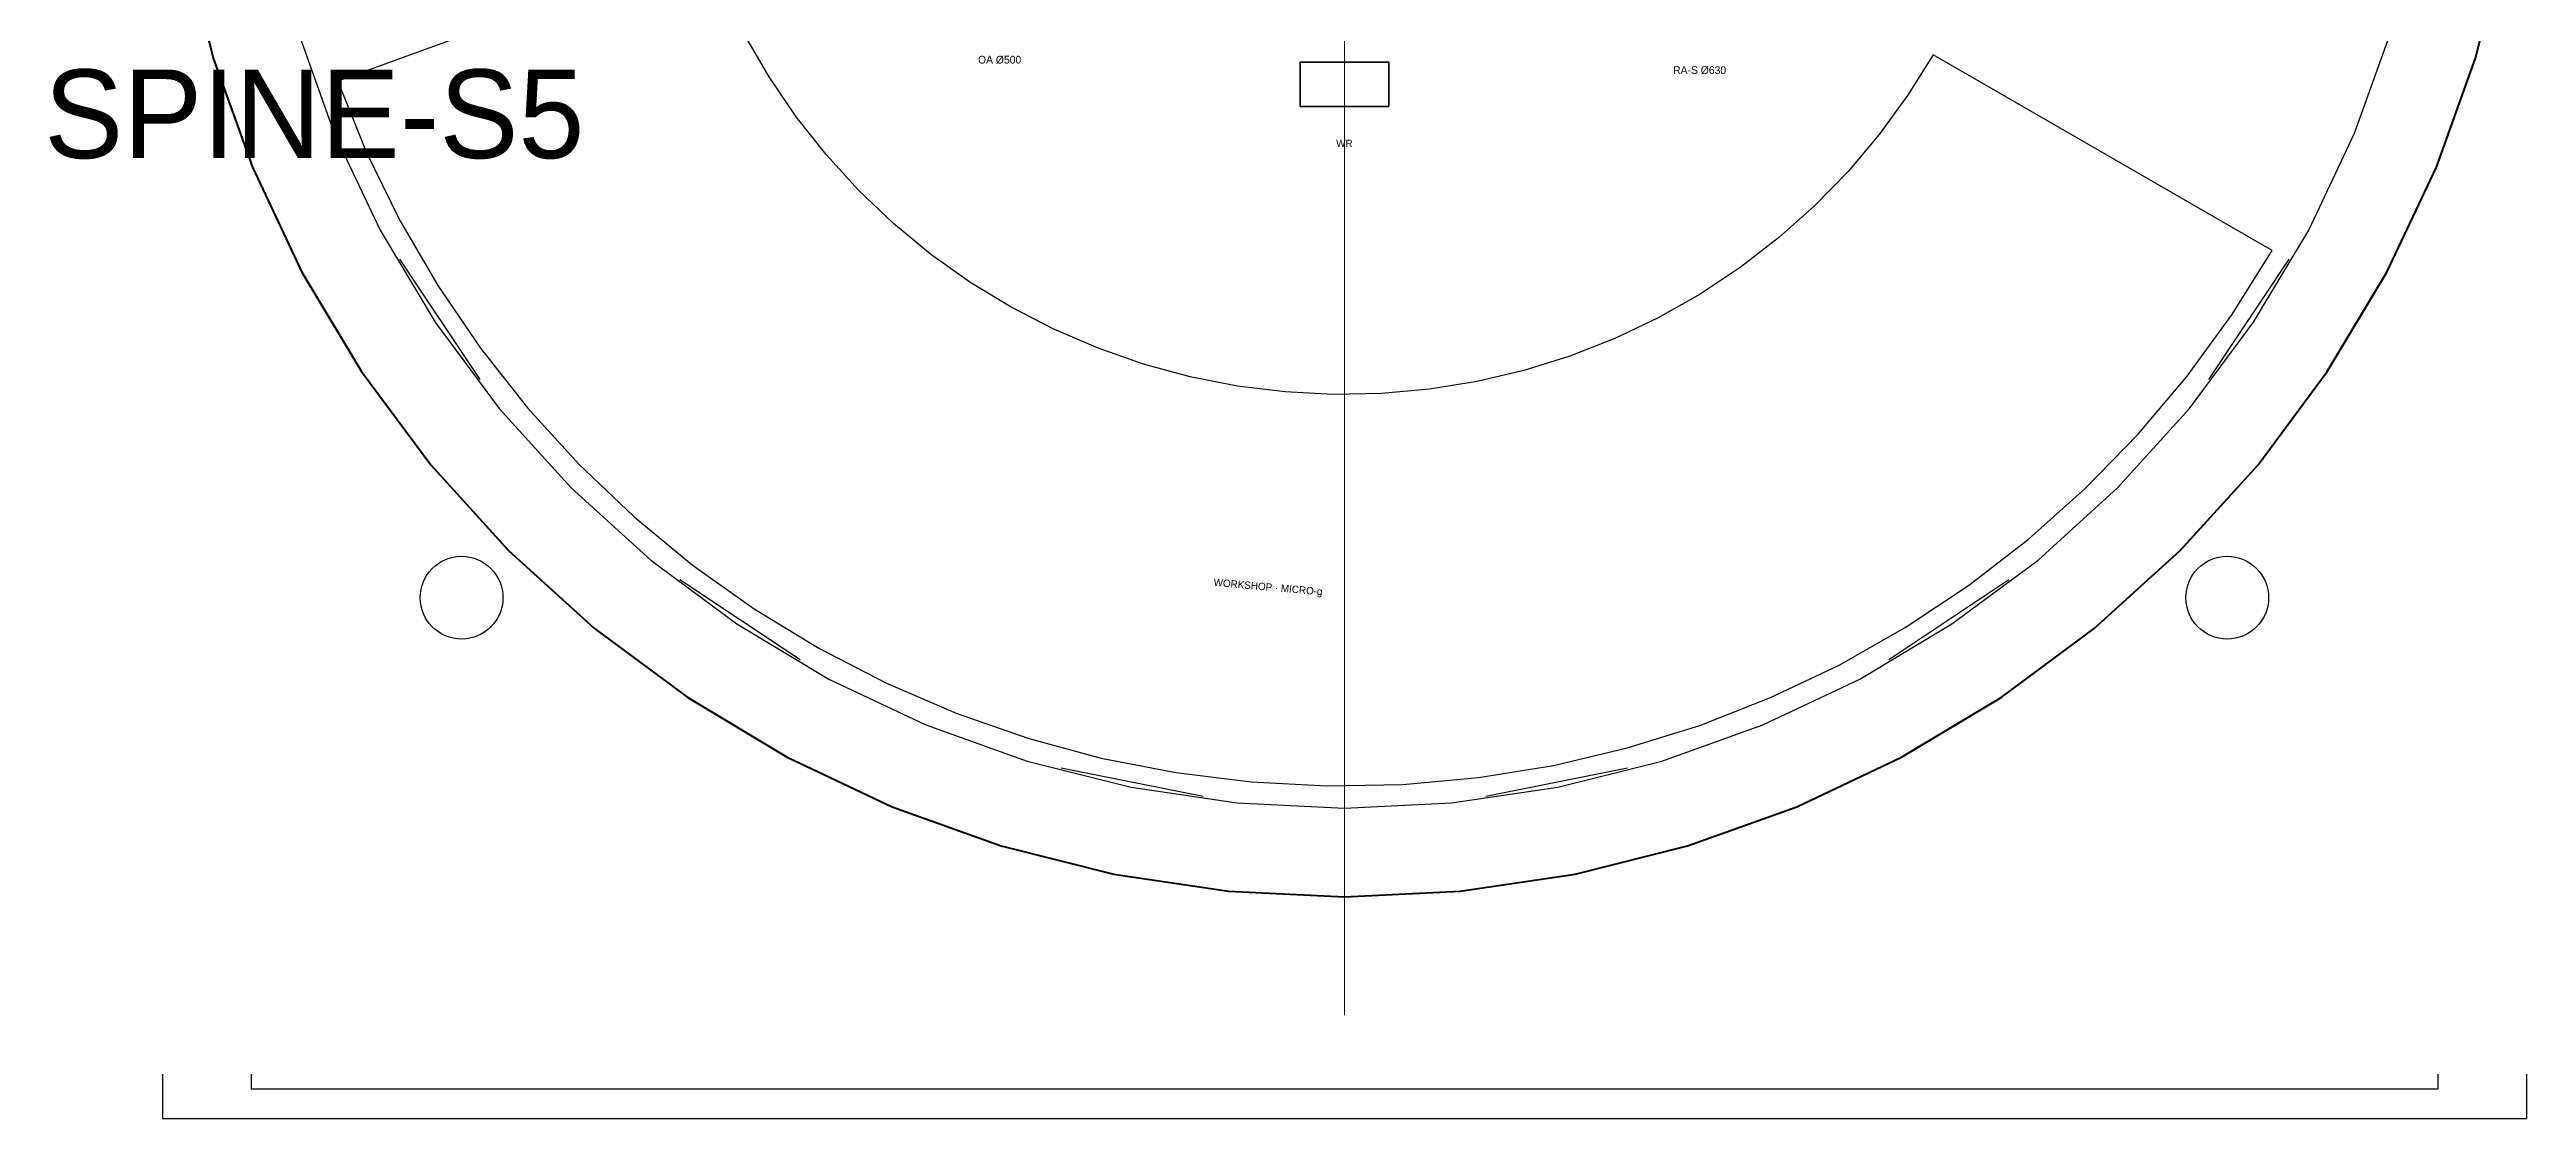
# Model space of a CAD drawing. Header units: millimetres. Extents: x 0 to 221000, y -9500 to 9035.
# Drawn here: x 180836 to 197600, y -9500 to -2265 of the extents above; entities that cross this region are included whole.
import ezdxf
from ezdxf.enums import TextEntityAlignment as Align

# ---------------------------------------------------------------- set-up
doc = ezdxf.new("R2010")
doc.units = ezdxf.units.MM
doc.linetypes.add('CENTER', pattern=[5.08, 3.175, -0.635, 0.635, -0.635])
for name, color, linetype, lineweight in [('A-ANNO-DIMS', 2, 'CONTINUOUS', 18), ('A-ANNO-NOTE', 7, 'CONTINUOUS', 18), ('A-ANNO-TEXT', 7, 'CONTINUOUS', 25), ('A-EQPM', 30, 'CONTINUOUS', 25), ('A-GLAZ', 5, 'CONTINUOUS', 25), ('A-GRID', 9, 'CENTER', 18), ('A-POCHE', 7, 'CONTINUOUS', 50), ('A-WALL-SHFT', 7, 'CONTINUOUS', 35), ('M-ANNO-TEXT', 7, 'CONTINUOUS', 25)]:
    doc.layers.add(name, color=color, linetype=linetype, lineweight=lineweight)
doc.layers.add('A-VOID', color=7, linetype='CONTINUOUS')
doc.styles.add('OpenSansCondensed-Light', font='OpenSansCondensed-Light.ttf')
doc.dimstyles.new('EZDXF', dxfattribs={"dimtxt": 0.25, "dimasz": 0.175, "dimexe": 0.375, "dimexo": 0.125, "dimgap": 0.1, "dimtad": 1, "dimlfac": 100, "dimzin": 12, "dimdsep": 46, "dimtxsty": 'OpenSansCondensed-Light', "dimblk": 'ARCHTICK', "dimcen": 2.5, "dimazin": 3, "dimtfac": 0.5, "dimtmove": 2, "dimatfit": 3})

# ---------------------------------------------------------------- blocks, each defined once
blk = doc.blocks.new('_ARCHTICK')
at = {"color": 0, "linetype": 'BYBLOCK', "const_width": 0.15}
blk.add_lwpolyline([(-0.5, -0.5), (0.5, 0.5)], dxfattribs=at)

msp = doc.modelspace()

# ---------------------------------------------------------------- linework, layer by layer
at = {"layer": 'A-EQPM'}
msp.add_lwpolyline([(185277.41394, -1573.29266), (182787.2285, -2479.64604), (182980.01606, -2956.0637), (183206.07083, -3417.62634), (183464.25684, -3862.01448), (183753.27662, -4286.99495), (184071.67777, -4690.43211), (184417.86024, -5070.29857), (184790.08438, -5424.6854), (185186.47964, -5751.81172), (185605.05404, -6050.03362), (186043.70413, -6317.85246), (186500.22557, -6553.92238), (186972.32422, -6757.05705), (187457.62766, -6926.23568), (187953.69709, -7060.6081), (188458.03965, -7159.49904), (188968.12087, -7222.41156), (189481.37745, -7249.0295), (189995.23014, -7239.2191), (190507.09669, -7193.02965), (191014.40483, -7110.69328), (191514.60521, -6992.62375), (192005.18418, -6839.41438), (192483.67644, -6651.8351), (192947.67745, -6430.82854), (193394.85546, -6177.50532), (193822.9633, -5893.13846), (194229.8496, -5579.15698), (194613.46965, -5237.13872), (194971.89566, -4868.80242), (195303.32643, -4475.99907), (195606.09644, -4060.7026), (195878.68418, -3625), (193583.71686, -2300), (193410.76464, -2576.44579), (193218.66229, -2839.94424), (193008.37518, -3089.17119), (192780.96006, -3322.87423), (192537.55975, -3539.87891), (192279.39741, -3739.09475), (192007.77036, -3919.52062), (191724.04362, -4080.24983), (191429.64298, -4220.47468), (191126.04789, -4339.4905), (190814.784, -4436.69921), (190497.41548, -4511.61229), (190175.53721, -4563.8533), (189850.76671, -4593.1597), (189524.73603, -4599.38423), (189199.08358, -4582.49561), (188875.44585, -4542.5787), (188555.44919, -4479.8341), (188240.70169, -4394.57712), (187932.78502, -4287.2362), (187633.24657, -4158.35075), (187343.59159, -4008.56846), (187065.27567, -3838.64202), (186799.69743, -3649.42537), (186548.19147, -3441.86936), (186312.02167, -3217.01702), (186092.37486, -2975.9983), (185890.35482, -2720.02438), (185706.97675, -2450.3816), (185543.16218, -2168.42499)], dxfattribs=at)
for centre in [(183624.9477, -5975.0523), (195575.0523, -5975.0523)]:
    msp.add_circle(centre, 280, dxfattribs=at)
at = {"layer": 'A-GLAZ'}
for p, q in [((183205.51482, -3684.42116), (183748.97516, -4497.76704)), ((195451.02484, -4497.76704), (195994.48518, -3684.42116)), ((185102.23296, -5851.02484), (185915.57884, -6394.48518)), ((193284.42116, -6394.48518), (194097.76704, -5851.02484)), ((187683.69536, -7126.86302), (188643.10223, -7317.70091)), ((190556.89777, -7317.70091), (191516.30464, -7126.86302))]:
    msp.add_line(p, q, dxfattribs=at)
at = {"layer": 'A-GRID'}
msp.add_line((189600, 0), (189600, -8800), dxfattribs=at)
at = {"layer": 'A-POCHE'}
msp.add_lwpolyline([(181753.71776, -1560.72258), (181944.47731, -2322.27742), (182208.96374, -3061.46746), (182544.62989, -3771.17389), (182948.2431, -4444.56186), (183415.91637, -5075.14627), (183943.14575, -5656.85425), (184524.85373, -6184.08363), (185155.43814, -6651.7569), (185828.82611, -7055.37011), (186538.53254, -7391.03626), (187277.72258, -7655.52269), (188039.27742, -7846.28224), (188815.86288, -7961.47781), (189600, -8000), (190384.13712, -7961.47781), (191160.72258, -7846.28224), (191922.27742, -7655.52269), (192661.46746, -7391.03626), (193371.17389, -7055.37011), (194044.56186, -6651.7569), (194675.14627, -6184.08363), (195256.85425, -5656.85425), (195784.08363, -5075.14627), (196251.7569, -4444.56186), (196655.37011, -3771.17389), (196991.03626, -3061.46746), (197255.52269, -2322.27742), (197446.28224, -1560.72258)], dxfattribs=at)
at = {"layer": 'A-VOID'}
msp.add_lwpolyline([(182518.64152, -2148.10661), (182763.29146, -2831.8574), (183073.78264, -3488.33585), (183447.12487, -4111.21972), (183879.72265, -4694.5103), (184367.40982, -5232.59018), (184905.4897, -5720.27735), (185488.78028, -6152.87513), (186111.66415, -6526.21736), (186768.1426, -6836.70854), (187451.89339, -7081.35848), (188156.33162, -7257.81107), (188874.67316, -7364.36698), (189600, -7400), (190325.32684, -7364.36698), (191043.66838, -7257.81107), (191748.10661, -7081.35848), (192431.8574, -6836.70854), (193088.33585, -6526.21736), (193711.21972, -6152.87513), (194294.5103, -5720.27735), (194832.59018, -5232.59018), (195320.27735, -4694.5103), (195752.87513, -4111.21972), (196126.21736, -3488.33585), (196436.70854, -2831.8574), (196681.35848, -2148.10661)], dxfattribs=at)
at = {"layer": 'A-WALL-SHFT'}
msp.add_lwpolyline([(189300, -2650), (189900, -2650), (189900, -2350), (189300, -2350)], close=True, dxfattribs=at)

# ---------------------------------------------------------------- texts
at = {"layer": 'A-ANNO-NOTE'}
msp.add_text('WR', height=50, dxfattribs=at).set_placement((189600, -2900), align=Align.MIDDLE_CENTER)
msp.add_text('WORKSHOP · MICRO-g', height=50, rotation=-5, dxfattribs=at).set_placement((189083.60222, -5902.45359), align=Align.MIDDLE_CENTER)
at = {"layer": 'A-ANNO-TEXT'}
msp.add_text('SPINE-S5', height=600, dxfattribs=at).set_placement((180800, -3000))
at = {"layer": 'M-ANNO-TEXT'}
for s, p in [('OA Ø500', (187266.54762, -2333.45238)), ('RA-S Ø630', (192004.16306, -2404.16306))]:
    msp.add_text(s, height=52.5, dxfattribs=at).set_placement(p, align=Align.MIDDLE_CENTER)

# ---------------------------------------------------------------- dimensions: what is measured, and where the dimension line sits
at = {"layer": 'A-ANNO-DIMS'}
for base, p1, p2 in [((181600, -9500), (181600, -9200), (197600, -9200)), ((182200, -9300), (182200, -9200), (197000, -9200))]:
    msp.add_linear_dim(base=base, p1=p1, p2=p2, dimstyle='EZDXF', dxfattribs=at).render()

doc.saveas('drawing.dxf')
